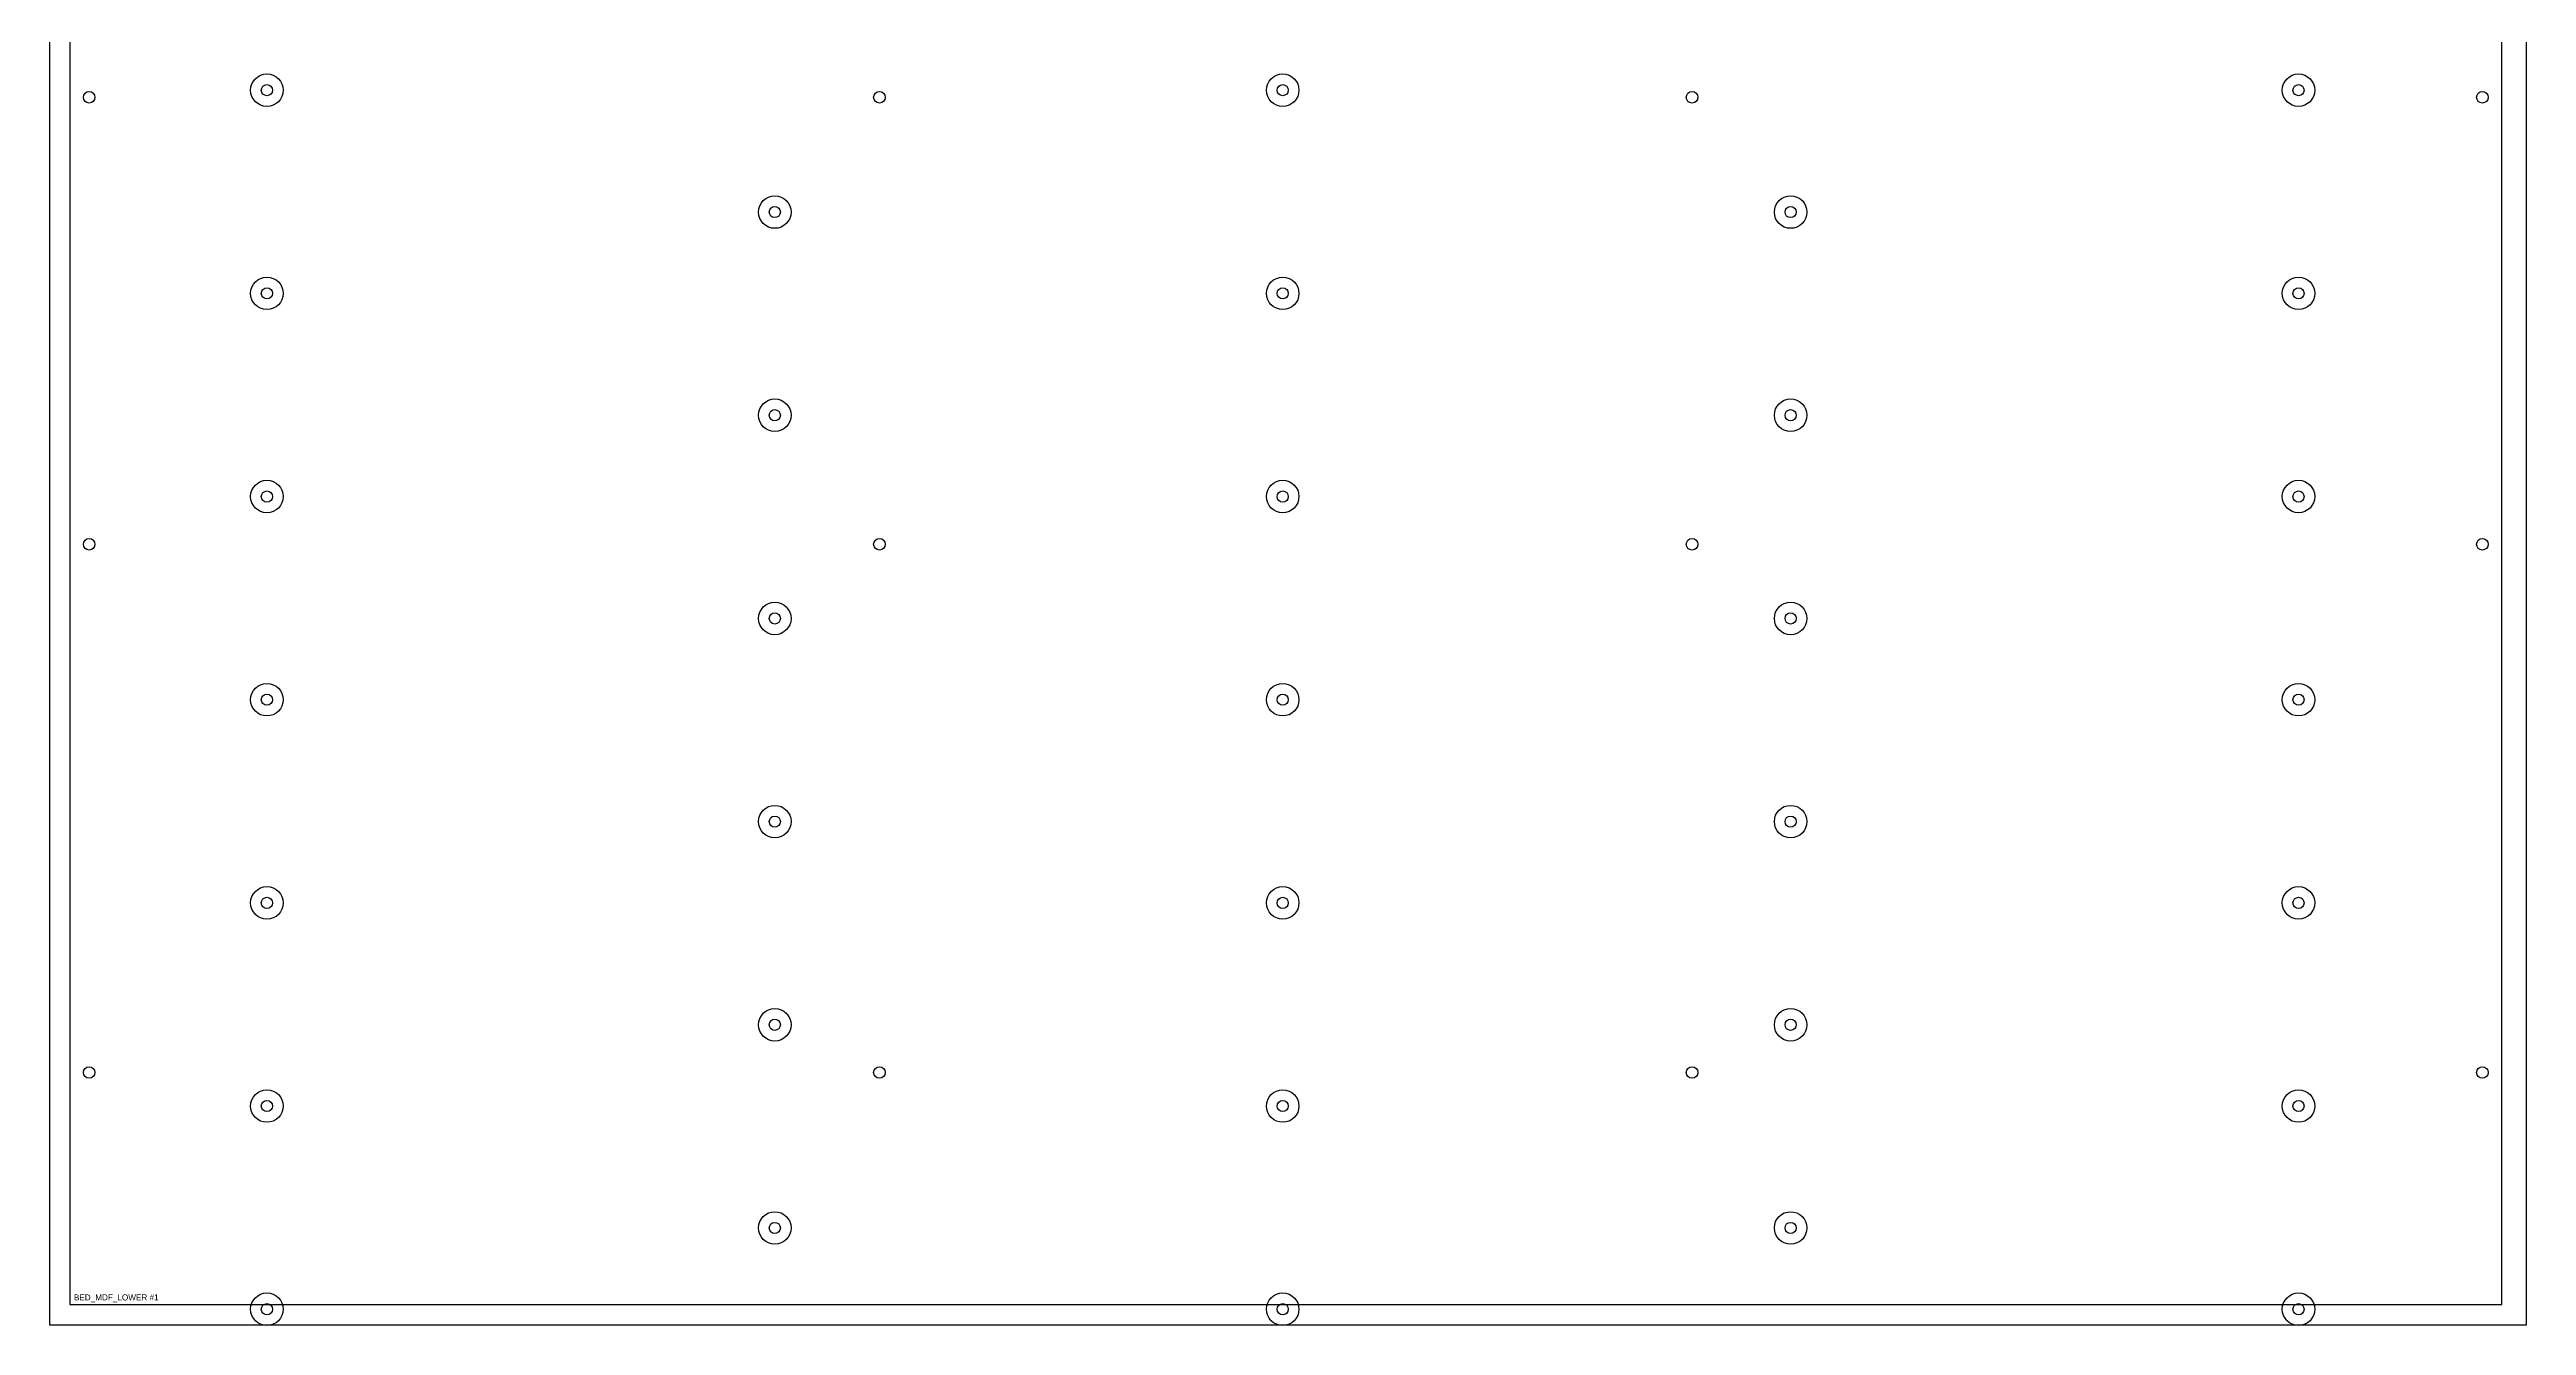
# Model space of a CAD drawing. Header units: millimetres. Extents: x 0 to 1219, y 0 to 2438.
# Drawn here: x 0 to 1219, y 0 to 628 of the extents above; entities that cross this region are included whole.
import ezdxf

# ---------------------------------------------------------------- set-up
doc = ezdxf.new("R2010")
doc.units = ezdxf.units.MM
for name, color, linetype in [('CUT_HOLES', 7, 'Continuous'), ('CUT_OUTER', 7, 'Continuous'), ('MILL_UNDERSIDE_POCKET_DEPTH_6', 7, 'Continuous'), ('PART_MARK_NO_CUT', 7, 'Continuous'), ('STOCK_NO_CUT', 7, 'Continuous')]:
    doc.layers.add(name, color=color, linetype=linetype)

msp = doc.modelspace()

# ---------------------------------------------------------------- linework, layer by layer
at = {"layer": 'CUT_HOLES'}
for centre, radius in [((107, 607.7), 2.75), ((607, 607.7), 2.75), ((1107, 607.7), 2.75), ((19.5, 604.2), 2.85), ((408.5, 604.2), 2.85), ((808.5, 604.2), 2.85), ((1197.5, 604.2), 2.85), ((357, 547.7), 2.75), ((857, 547.7), 2.75), ((107, 507.7), 2.75), ((607, 507.7), 2.75), ((1107, 507.7), 2.75), ((357, 447.7), 2.75), ((857, 447.7), 2.75), ((107, 407.7), 2.75), ((607, 407.7), 2.75), ((1107, 407.7), 2.75), ((19.5, 384.2), 2.85), ((408.5, 384.2), 2.85), ((808.5, 384.2), 2.85), ((1197.5, 384.2), 2.85), ((357, 347.7), 2.75), ((857, 347.7), 2.75), ((107, 307.7), 2.75), ((607, 307.7), 2.75), ((1107, 307.7), 2.75), ((357, 247.7), 2.75), ((857, 247.7), 2.75), ((107, 207.7), 2.75), ((607, 207.7), 2.75), ((1107, 207.7), 2.75), ((357, 147.7), 2.75), ((857, 147.7), 2.75), ((19.5, 124.2), 2.85), ((408.5, 124.2), 2.85), ((808.5, 124.2), 2.85), ((1197.5, 124.2), 2.85), ((107, 107.7), 2.75), ((607, 107.7), 2.75), ((1107, 107.7), 2.75), ((357, 47.7), 2.75), ((857, 47.7), 2.75), ((107, 7.7), 2.75), ((607, 7.7), 2.75), ((1107, 7.7), 2.75)]:
    msp.add_circle(centre, radius, dxfattribs=at)
at = {"layer": 'CUT_OUTER'}
msp.add_lwpolyline([(1207, 10), (1207, 948.4), (718.5, 948.4), (718.5, 916.2), (528.5, 916.2), (528.5, 948.4), (121.5, 948.4), (121.5, 916.2), (51.5, 916.2), (51.5, 948.4), (10, 948.4), (10, 10)], close=True, dxfattribs=at)
at = {"layer": 'MILL_UNDERSIDE_POCKET_DEPTH_6'}
for centre in [(107, 607.7), (607, 607.7), (1107, 607.7), (357, 547.7), (857, 547.7), (107, 507.7), (607, 507.7), (1107, 507.7), (357, 447.7), (857, 447.7), (107, 407.7), (607, 407.7), (1107, 407.7), (357, 347.7), (857, 347.7), (107, 307.7), (607, 307.7), (1107, 307.7), (357, 247.7), (857, 247.7), (107, 207.7), (607, 207.7), (1107, 207.7), (357, 147.7), (857, 147.7), (107, 107.7), (607, 107.7), (1107, 107.7), (357, 47.7), (857, 47.7), (107, 7.7), (607, 7.7), (1107, 7.7)]:
    msp.add_circle(centre, 8, dxfattribs=at)
at = {"layer": 'STOCK_NO_CUT'}
msp.add_lwpolyline([(0, 0), (1219.2, 0), (1219.2, 2438.4), (0, 2438.4)], close=True, dxfattribs=at)

# ---------------------------------------------------------------- texts
at = {"layer": 'PART_MARK_NO_CUT'}
msp.add_text('BED_MDF_LOWER #1', height=3, dxfattribs=at).set_placement((12, 12))

doc.saveas('drawing.dxf')
